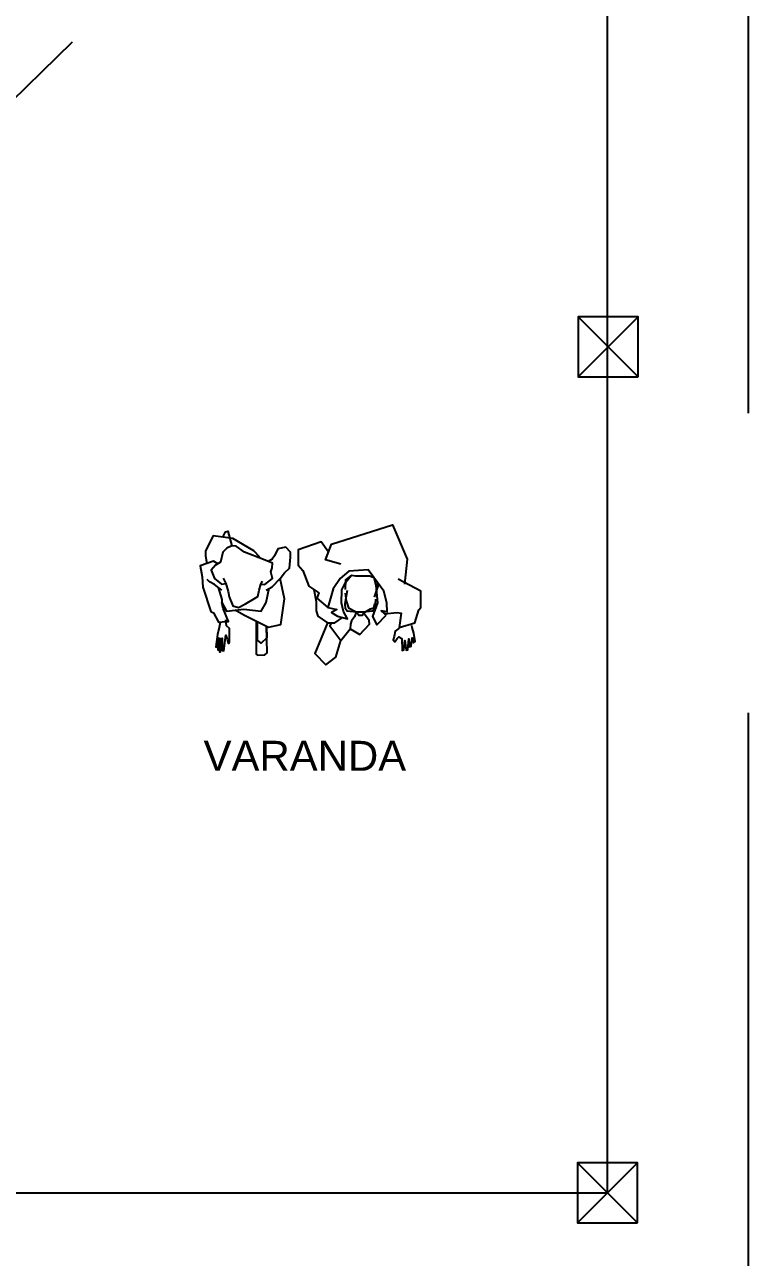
# Model space of a CAD drawing. Extents: x -109 to 1815, y -14679 to 345.
# Drawn here: x 52.21 to 55.83, y 1.91 to 8.07 of the extents above; entities that cross this region are included whole.
import ezdxf

# ---------------------------------------------------------------- set-up
doc = ezdxf.new("R2010")
doc.units = 0
doc.header["$MEASUREMENT"] = 0
doc.linetypes.add('HIDDEN', pattern=[0.375, 0.25, -0.125])
doc.layers.get('0').update_dxf_attribs({"linetype": 'CONTINUOUS'})
for name, color, linetype in [('ESPECARQ', 1, 'CONTINUOUS'), ('PILAR', 5, 'CONTINUOUS'), ('PROJCASA', 3, 'HIDDEN'), ('REG120-160', 4, 'CONTINUOUS'), ('VARANDA', 1, 'CONTINUOUS')]:
    doc.layers.add(name, color=color, linetype=linetype)
doc.styles.add('REGUA120', font='arial.ttf')

# ---------------------------------------------------------------- blocks, each defined once
blk = doc.blocks.new('2Casal')
for points in [[(0.1403, 0.3407), (0.1695, 0.4197), (0.4745, 0.5159), (0.5485, 0.3451), (0.5345, 0.2205)], [(-0.1891, 0.3544), (-0.2191, 0.3868), (-0.3238, 0.4483), (-0.4223, 0.4607), (-0.4593, 0.3868), (-0.4593, 0.3621), (-0.4535, 0.3232)], [(-0.3731, 0.4545), (-0.3607, 0.481), (-0.3484, 0.4842), (-0.3276, 0.4122)], [(-0.2653, 0.3798), (-0.3069, 0.4099), (-0.3276, 0.4122), (-0.353, 0.4006), (-0.3738, 0.3798), (-0.3854, 0.329), (-0.4108, 0.3152), (-0.4316, 0.2898), (-0.4154, 0.2482), (-0.3808, 0.2205), (-0.3588, 0.2234)], [(-0.1833, 0.2205), (-0.1637, 0.2174), (-0.1244, 0.2482), (-0.1329, 0.2816), (-0.1267, 0.3019), (-0.1244, 0.3245), (-0.1706, 0.3429), (-0.2653, 0.3798)], [(-0.1575, 0.1897), (-0.1267, 0.2073), (-0.0867, 0.2482), (-0.0652, 0.2762), (-0.0405, 0.2992), (-0.0344, 0.3556), (-0.0344, 0.3805), (-0.059, 0.4046), (-0.099, 0.3958), (-0.1144, 0.3615), (-0.1267, 0.3446), (-0.1475, 0.3337)], [(0.2163, 0.3193), (0.1403, 0.3407), (0.1549, 0.3802), (0.1183, 0.4315), (0.0033, 0.3911), (0.0033, 0.3144), (0.0258, 0.288), (0.0571, 0.21), (0.1058, 0.1772), (0.0961, 0.1495), (0.1508, 0.1039)], [(-0.3981, 0.3221), (-0.4207, 0.3348), (-0.4863, 0.3116), (-0.476, 0.2566)], [(-0.4811, 0.2841), (-0.476, 0.2566), (-0.4736, 0.2046), (-0.4328, 0.0834), (-0.4195, 0.0764), (-0.3948, 0.03), (-0.358, 0.0331), (-0.3454, 0.0331), (-0.3725, 0.0986), (-0.3792, 0.1281)], [(-0.3715, 0.2505), (-0.3588, 0.2234), (-0.3461, 0.1835), (-0.3415, 0.1558), (-0.323, 0.112), (-0.2953, 0.1027), (-0.2607, 0.1223), (-0.2156, 0.1477), (-0.1983, 0.1581), (-0.1914, 0.1905), (-0.1833, 0.2205), (-0.1752, 0.2343)], [(-0.3115, 0.0912), (-0.2684, 0.0665), (-0.1452, 0.005), (-0.0836, 0.0173), (-0.0652, 0.1466), (-0.0867, 0.2482)], [(0.2565, 0.2855), (0.2137, 0.2487), (0.1783, 0.1969), (0.1508, 0.1039), (0.1971, 0.0934), (0.1703, 0.0774), (0.1999, 0.0603), (0.2505, 0.0463), (0.2297, 0.0831), (0.2198, 0.126), (0.2212, 0.1908), (0.2403, 0.2283), (0.2706, 0.2642), (0.2899, 0.2614), (0.3423, 0.2614), (0.3616, 0.2614), (0.3809, 0.2532), (0.392, 0.2152), (0.4002, 0.1266), (0.3744, 0.0589), (0.3968, 0.0168), (0.4425, 0.0642)], [(0.4486, 0.082), (0.418, 0.0859), (0.4486, 0.082), (0.4462, 0.1266), (0.4319, 0.1844), (0.3809, 0.2532), (0.3534, 0.2919), (0.2565, 0.2855), (0.2137, 0.2487), (0.1783, 0.1969)], [(0.2706, 0.2642), (0.2403, 0.2421), (0.2376, 0.1939)], [(-0.3792, 0.1897), (-0.4153, 0.2177), (-0.4406, 0.2307), (-0.4517, 0.2435)], [(-0.3973, 0.2037), (-0.3792, 0.1435), (-0.3792, 0.1281), (-0.3546, 0.085), (-0.2684, 0.0942), (-0.1822, 0.085), (-0.1575, 0.1281), (-0.1421, 0.1996)], [(0.0814, 0.1936), (0.0934, 0.1331), (0.0939, 0.0872), (0.1011, 0.0601), (0.1491, 0.0261), (0.1866, 0.0269), (0.2252, 0.0533)], [(0.3906, 0.1449), (0.3873, 0.0928), (0.374, 0.0849), (0.3313, 0.0794), (0.323, 0.0629), (0.3065, 0.0629), (0.2955, 0.0794), (0.2486, 0.0849), (0.2403, 0.096), (0.2376, 0.1235), (0.25, 0.189)], [(0.392, 0.2152), (0.3975, 0.2201), (0.3975, 0.2201), (0.403, 0.2201), (0.403, 0.2145), (0.3837, 0.1546)], [(0.392, 0.2152), (0.4002, 0.1266)], [(0.4337, 0.072), (0.4978, 0.0782), (0.5176, 0.075), (0.5076, 0.0039), (0.5868, 0.0258), (0.6061, 0.0911), (0.6158, 0.1039), (0.6158, 0.1265), (0.6158, 0.1779), (0.6158, 0.1779), (0.6158, 0.1844), (0.5024, 0.2455)], [(0.2376, 0.1746), (0.2431, 0.1373), (0.2541, 0.1015), (0.2927, 0.0822), (0.3396, 0.0822), (0.3644, 0.096), (0.3809, 0.1015), (0.3865, 0.1235)], [(0.2926, 0.0798), (0.2841, 0.0571), (0.2703, 0.0371), (0.2657, 0.0203), (0.2627, -0.0042), (0.3117, -0.0318), (0.3607, 0.0203), (0.3577, 0.0387), (0.3577, 0.0387), (0.33, 0.0769)], [(0.418, 0.0859), (0.4425, 0.0642)], [(-0.3869, 0.0283), (-0.3915, 0.0026), (-0.4005, -0.0323), (-0.4081, -0.0939), (-0.4034, -0.0944), (-0.3973, -0.0492), (-0.3977, -0.1078), (-0.3931, -0.1081), (-0.3879, -0.05), (-0.3894, -0.1183), (-0.3846, -0.1189), (-0.3765, -0.0504), (-0.3773, -0.1124), (-0.3726, -0.1127), (-0.3679, -0.1133), (-0.3587, -0.0352), (-0.3523, -0.0547), (-0.347, -0.0747), (-0.3423, -0.0752), (-0.3394, -0.0687), (-0.34, -0.0368), (-0.3405, -0.0027), (-0.3544, 0.0115), (-0.3588, 0.0422)], [(-0.2068, 0.0357), (-0.2068, -0.1296), (-0.2006, -0.1349), (-0.1637, -0.1342), (-0.1514, -0.1237), (-0.1557, 0.0102)], [(-0.1557, 0.0102), (-0.1538, -0.0487), (-0.1822, -0.0745), (-0.2006, -0.0595), (-0.2001, 0.0324)], [(0.1491, 0.0261), (0.086, -0.1274), (0.142, -0.1835), (0.1917, -0.1452), (0.2167, -0.0624)], [(0.1679, 0.0265), (0.1616, 0.0111), (0.2167, -0.0624), (0.2627, -0.0042)], [(0.5076, 0.0002), (0.4886, -0.016), (0.4832, -0.0418), (0.4777, -0.0578), (0.4871, -0.069), (0.498, -0.0527), (0.5061, -0.0431), (0.5217, -0.0519), (0.5226, -0.1111), (0.5309, -0.1079), (0.5362, -0.062), (0.5433, -0.111), (0.5516, -0.1078), (0.5569, -0.0541), (0.5599, -0.0929), (0.5682, -0.0897), (0.5734, -0.0478), (0.5806, -0.0732), (0.5888, -0.0662), (0.5817, -0.025), (0.5728, 0.0025), (0.5708, 0.0134)]]:
    blk.add_lwpolyline(points)

msp = doc.modelspace()

# ---------------------------------------------------------------- linework, layer by layer
at = {"layer": 'PILAR'}
for p, q in [((54.9749, 6.3111), (55.2749, 6.6111)), ((54.9749, 6.6111), (55.2749, 6.3111)), ((54.9727, 2.0802), (55.2727, 2.3802)), ((54.9727, 2.3802), (55.2727, 2.0802))]:
    msp.add_line(p, q, dxfattribs=at)
for points in [[(55.2749, 6.3111), (55.2749, 6.6111), (54.9749, 6.6111), (54.9749, 6.3111)], [(55.2727, 2.0802), (55.2727, 2.3802), (54.9727, 2.3802), (54.9727, 2.0802)]]:
    msp.add_lwpolyline(points, close=True, dxfattribs=at)
at = {"layer": 'PROJCASA', "ltscale": 12}
for p in [(47.0846, 2.7423), (55.8262, 1.6302)]:
    msp.add_line(p, (55.8262, 11.2923), dxfattribs=at)
at = {"layer": 'VARANDA'}
for p, q in [((55.1227, 2.2302), (55.1227, 10.6923)), ((52.1227, 2.2302), (55.1227, 2.2302))]:
    msp.add_line(p, q, dxfattribs=at)

# ---------------------------------------------------------------- block references
at = {"layer": 'ESPECARQ'}
msp.add_blockref('2Casal', (53.5722, 5.0545), dxfattribs=at)

# ---------------------------------------------------------------- texts
at = {"layer": 'REG120-160', "ltscale": 0.35, "style": 'REGUA120'}
msp.add_text('VARANDA', height=0.15, dxfattribs=at).set_placement((53.1025, 4.3409))

doc.saveas('drawing.dxf')
